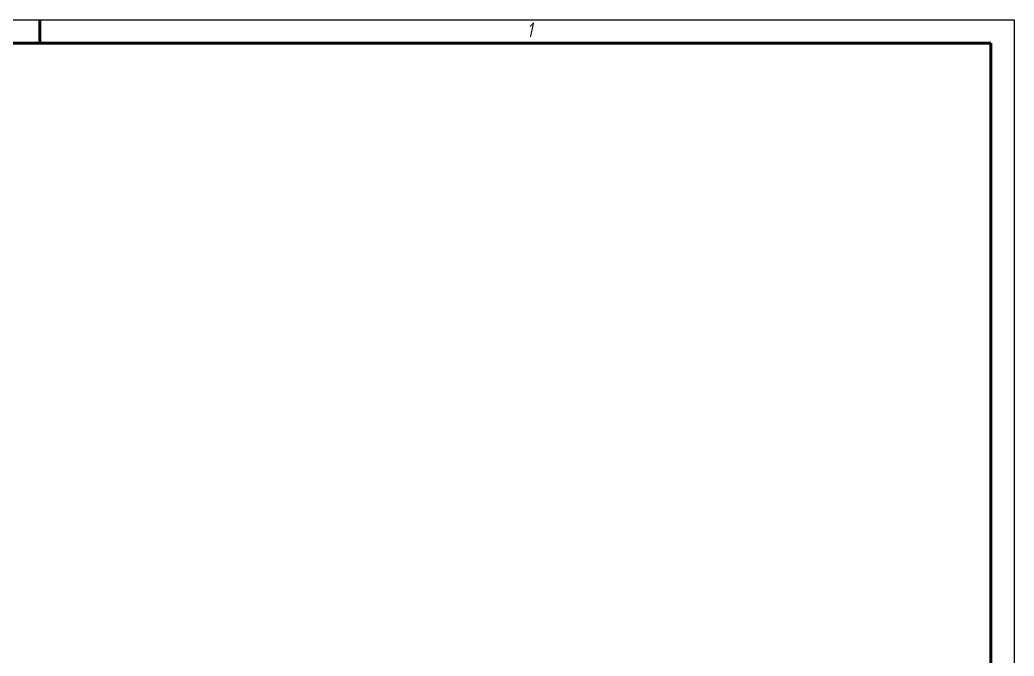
# Model space of a CAD drawing. Header units: millimetres. Extents: x -351 to 1050, y -103 to 376.
# Drawn here: x 205.7 to 420, y 159.8 to 297 of the extents above; entities that cross this region are included whole.
import ezdxf

# ---------------------------------------------------------------- set-up
doc = ezdxf.new("R2010")
doc.units = ezdxf.units.MM
doc.layers.add('Кромка (ГОСТ)', color=7, linetype='Continuous', lineweight=50)
doc.styles.add('Альтернативный текст (ГОСТ)', font='', dxfattribs={"width": 0.8})
doc.styles.get('Альтернативный текст (ГОСТ)').set_extended_font_data('Arial', italic=True)

# ---------------------------------------------------------------- blocks, each defined once
blk = doc.blocks.new('Рамки ГОСТ - Рамка')
at = {"layer": 'Кромка (ГОСТ)', "lineweight": 25}
for p, q in [((0, 297), (420, 297)), ((420, 297), (420, 0))]:
    blk.add_line(p, q, dxfattribs=at)
at = {"layer": 'Кромка (ГОСТ)'}
for p, q in [((210, 292), (210, 297)), ((415, 292), (20, 292)), ((415, 5), (415, 292))]:
    blk.add_line(p, q, dxfattribs=at)
at = {"layer": 'Кромка (ГОСТ)', "insert": (315.02, 296.44), "char_height": 3.17, "width": 5.2327, "attachment_point": 1, "style": 'Альтернативный текст (ГОСТ)'}
blk.add_mtext('\\fGOST Common|b0|i1;\\H3.1700;1', dxfattribs=at)

msp = doc.modelspace()

# ---------------------------------------------------------------- block references
msp.add_blockref('Рамки ГОСТ - Рамка', (0, 0))

doc.saveas('drawing.dxf')
